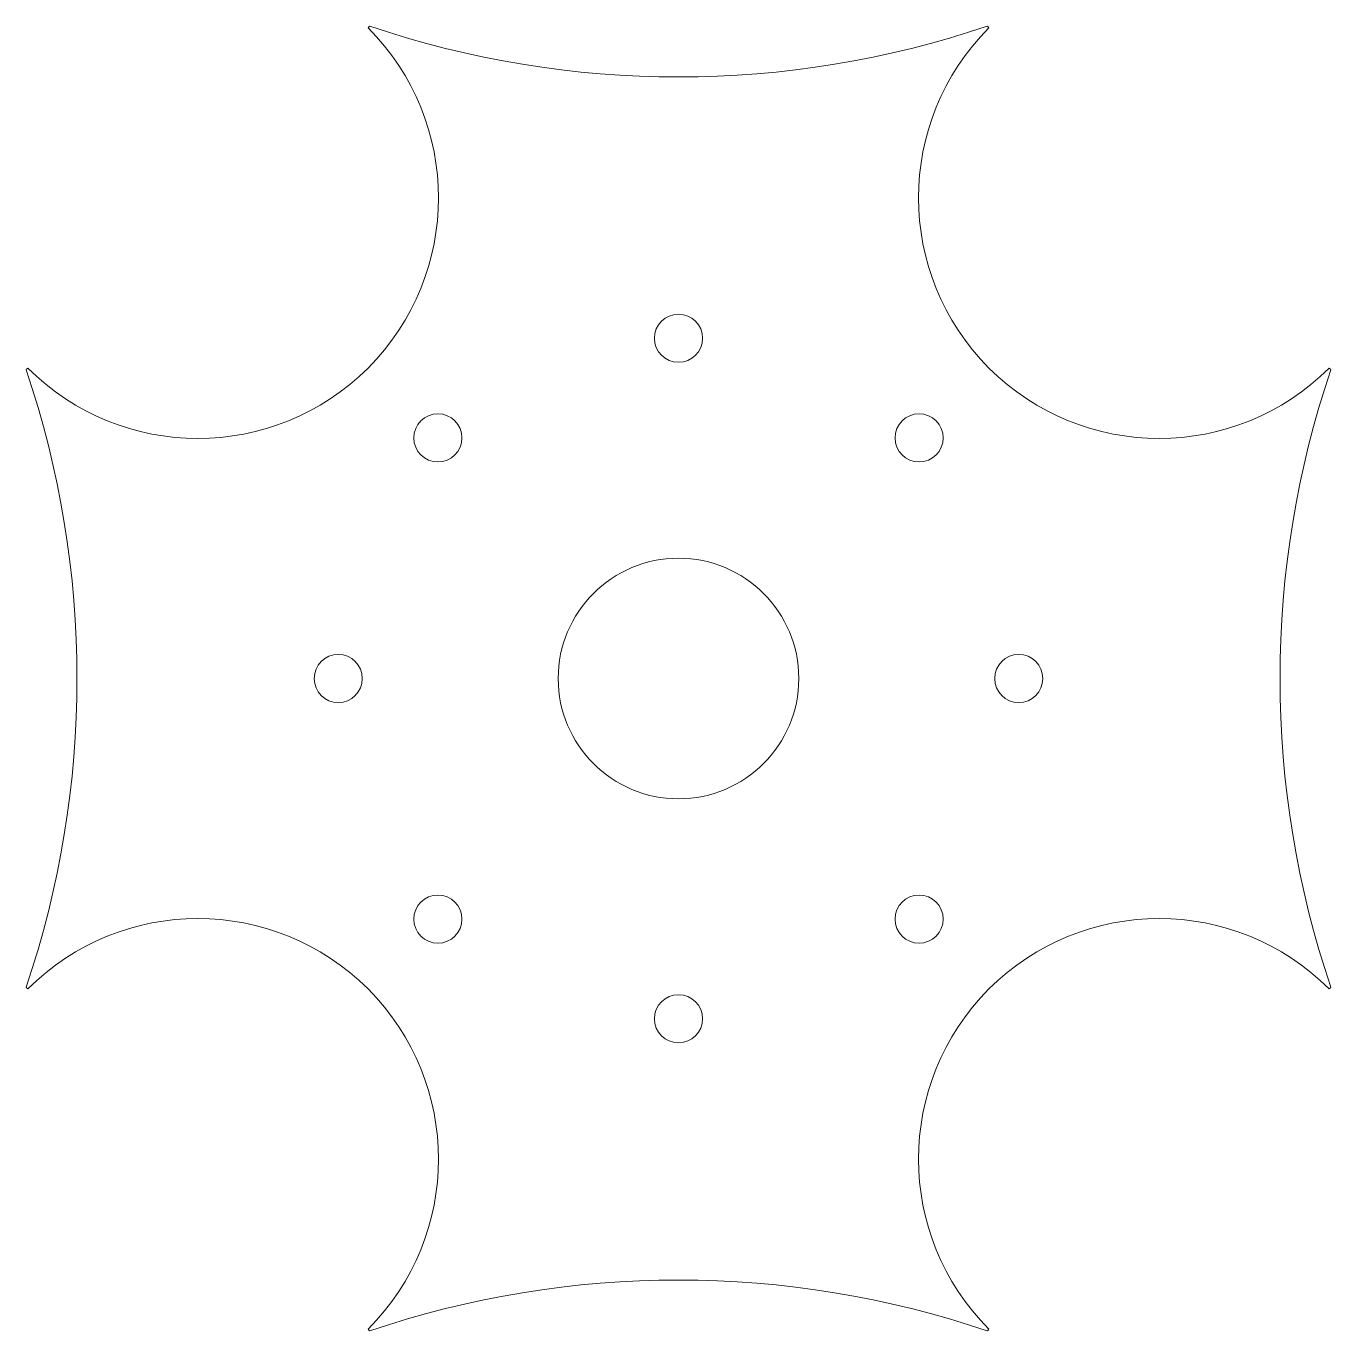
# Model space of a CAD drawing. Header units: millimetres. Extents: x -27.1 to 27.1, y -27.1 to 27.1.
import ezdxf

# ---------------------------------------------------------------- set-up
doc = ezdxf.new("R2010")
doc.units = ezdxf.units.MM
doc.layers.get('0').update_dxf_attribs({"lineweight": 0})

msp = doc.modelspace()

# ---------------------------------------------------------------- linework, layer by layer
for p, q in [((-12.904, 27.047), (-12.836, 27.115)), ((12.836, 27.115), (12.904, 27.047)), ((-27.115, 12.836), (-27.047, 12.904)), ((27.047, 12.904), (27.115, 12.836)), ((-27.047, -12.904), (-27.115, -12.836)), ((27.115, -12.836), (27.047, -12.904)), ((-12.836, -27.115), (-12.904, -27.047)), ((12.904, -27.047), (12.836, -27.115))]:
    msp.add_line(p, q)
for centre, radius in [((0, 14.142), 1), ((-10, 10), 1), ((10, 10), 1), ((0, 0), 5), ((-14.142, 0), 1), ((14.142, 0), 1), ((-10, -10), 1), ((10, -10), 1), ((0, -14.142), 1)]:
    msp.add_circle(centre, radius)
for centre, radius, start, end in [((-19.976, 19.976), 10, 225, 45), ((0, 65), 40, 251.283, 288.717), ((19.976, 19.976), 10, 135, 315), ((-65, 0), 40, 341.283, 18.717), ((65, 0), 40, 161.283, 198.717), ((-19.976, -19.976), 10, 315, 135), ((19.976, -19.976), 10, 45, 225), ((0, -65), 40, 71.283, 108.717)]:
    msp.add_arc(centre, radius, start, end)

doc.saveas('drawing.dxf')
